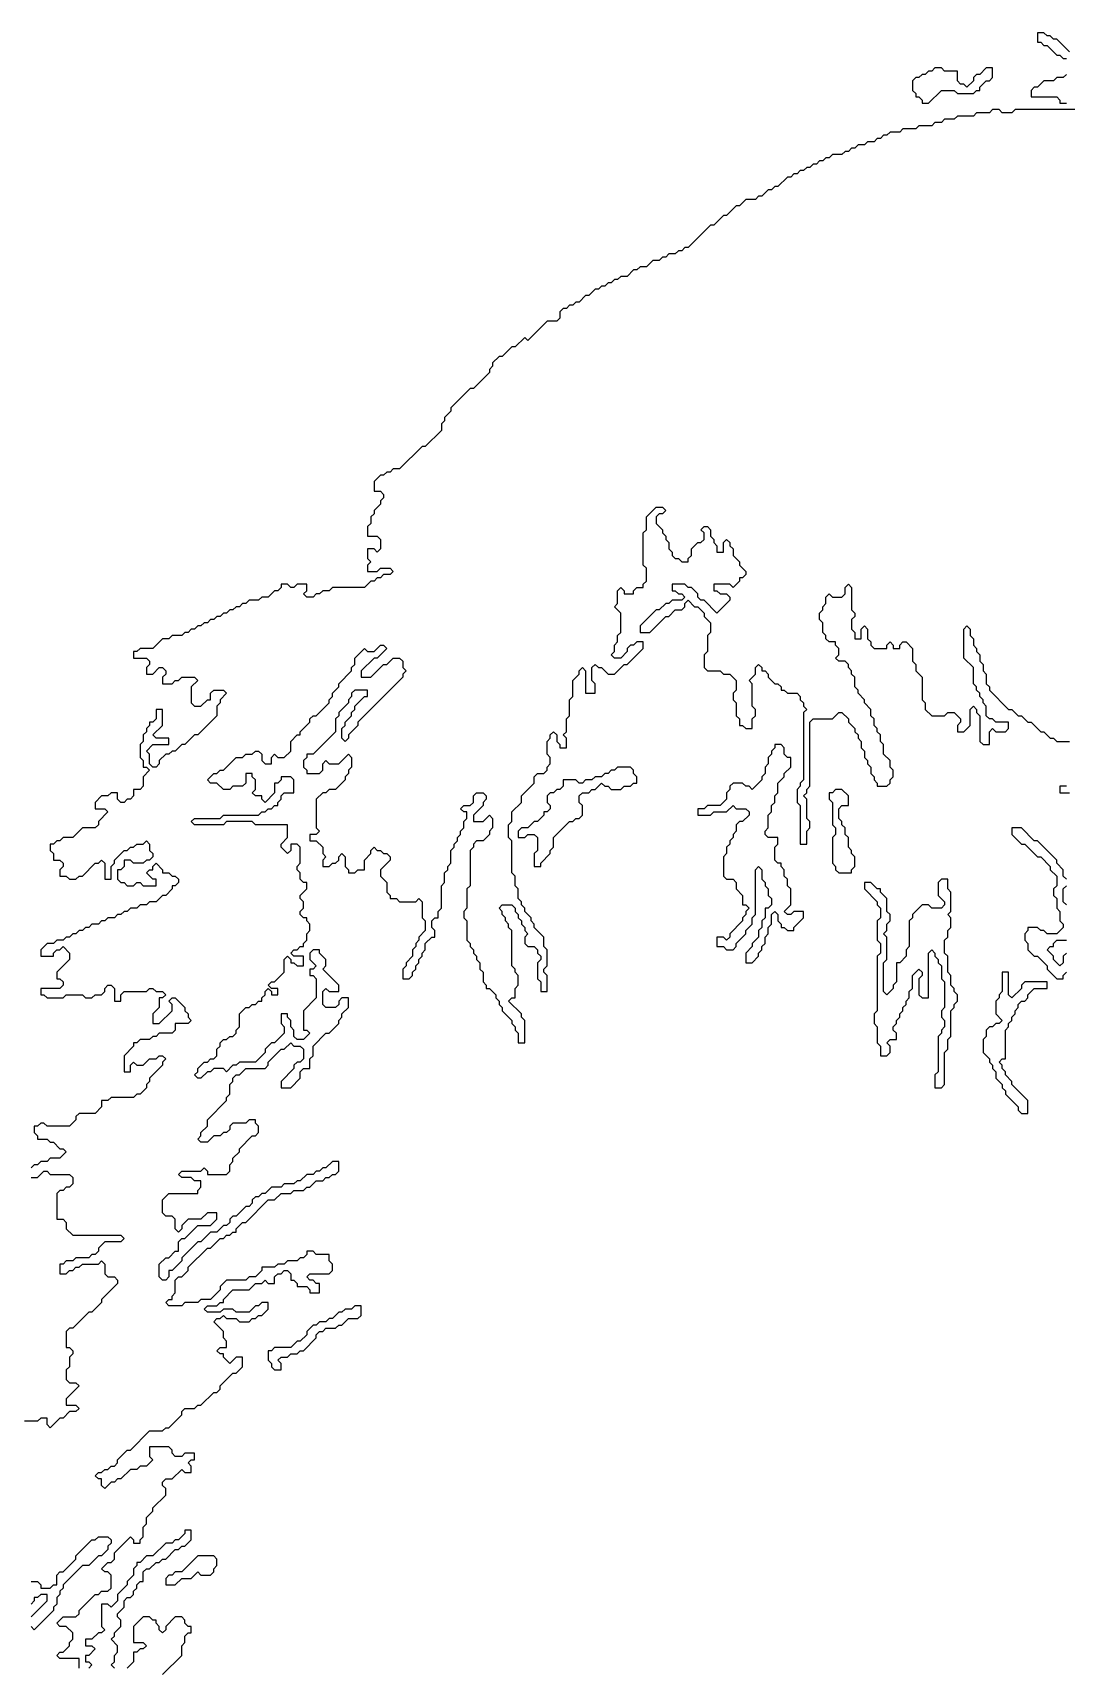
# Model space of a CAD drawing. Header units: metres. Extents: x 0 to 100, y 0 to 129.
# Drawn here: x 31.61 to 39.67, y 114.06 to 126.8 of the extents above; entities that cross this region are included whole.
import ezdxf

# ---------------------------------------------------------------- set-up
doc = ezdxf.new("R2010")
doc.units = ezdxf.units.M

msp = doc.modelspace()

# ---------------------------------------------------------------- linework, layer by layer
for points in [[(39.7, 126.65), (39.6, 126.75), (39.575, 126.75), (39.55, 126.775), (39.525, 126.775), (39.5, 126.8), (39.45, 126.8), (39.45, 126.725), (39.475, 126.725), (39.5, 126.7), (39.525, 126.7), (39.6, 126.625), (39.625, 126.625), (39.65, 126.6), (39.675, 126.6)], [(38.65, 126.525), (38.625, 126.5), (38.6, 126.5), (38.575, 126.475), (38.55, 126.475), (38.525, 126.45), (38.5, 126.45), (38.475, 126.425), (38.475, 126.35), (38.5, 126.325), (38.5, 126.3), (38.525, 126.3), (38.55, 126.275), (38.55, 126.25), (38.6, 126.25), (38.7, 126.35), (38.8, 126.35), (38.825, 126.325), (38.95, 126.325), (38.975, 126.35), (39, 126.35), (39, 126.375), (39.05, 126.425), (39.075, 126.425), (39.1, 126.45), (39.1, 126.525), (39.05, 126.525), (39, 126.475), (38.975, 126.475), (38.95, 126.45), (38.95, 126.425), (38.9, 126.375), (38.875, 126.4), (38.85, 126.4), (38.825, 126.425), (38.825, 126.5), (38.725, 126.5), (38.7, 126.525), (38.65, 126.525)], [(39.675, 126.475), (39.65, 126.45), (39.6, 126.45), (39.575, 126.425), (39.5, 126.425), (39.45, 126.375), (39.425, 126.375), (39.4, 126.35), (39.4, 126.3), (39.6, 126.3), (39.625, 126.275), (39.625, 126.25), (39.675, 126.25)], [(39.95, 126.2), (39.275, 126.2), (39.25, 126.175), (39.175, 126.175), (39.15, 126.2), (39.1, 126.2), (39.075, 126.175), (38.975, 126.175), (38.95, 126.15), (38.825, 126.15), (38.8, 126.125), (38.725, 126.125), (38.7, 126.1), (38.65, 126.1), (38.625, 126.075), (38.525, 126.075), (38.5, 126.05), (38.4, 126.05), (38.375, 126.025), (38.3, 126.025), (38.275, 126), (38.25, 126), (38.225, 125.975), (38.2, 125.975), (38.175, 125.95), (38.125, 125.95), (38.1, 125.925), (38.05, 125.925), (38.025, 125.9), (38, 125.9), (37.975, 125.875), (37.95, 125.875), (37.925, 125.85), (37.85, 125.85), (37.825, 125.825), (37.8, 125.825), (37.775, 125.8), (37.75, 125.8), (37.725, 125.775), (37.7, 125.775), (37.675, 125.75), (37.65, 125.75), (37.625, 125.725), (37.6, 125.725), (37.575, 125.7), (37.55, 125.7), (37.525, 125.675), (37.5, 125.675), (37.425, 125.6), (37.4, 125.6), (37.375, 125.575), (37.35, 125.575), (37.3, 125.525), (37.275, 125.525), (37.25, 125.5), (37.175, 125.5), (37.125, 125.45), (37.1, 125.45), (37.025, 125.375), (37, 125.375), (36.925, 125.3), (36.9, 125.3), (36.725, 125.125), (36.7, 125.125), (36.675, 125.1), (36.65, 125.1), (36.625, 125.075), (36.575, 125.075), (36.55, 125.05), (36.525, 125.05), (36.5, 125.025), (36.45, 125.025), (36.4, 124.975), (36.35, 124.975), (36.325, 124.95), (36.3, 124.95), (36.25, 124.9), (36.2, 124.9), (36.175, 124.875), (36.15, 124.875), (36.125, 124.85), (36.1, 124.85), (36.075, 124.825), (36.05, 124.825), (36.025, 124.8), (36, 124.8), (35.95, 124.75), (35.925, 124.75), (35.875, 124.7), (35.85, 124.7), (35.825, 124.675), (35.8, 124.675), (35.775, 124.65), (35.75, 124.65), (35.725, 124.625), (35.725, 124.575), (35.7, 124.55), (35.625, 124.55), (35.475, 124.4), (35.45, 124.425), (35.375, 124.35), (35.35, 124.35), (35.275, 124.275), (35.25, 124.275), (35.2, 124.225), (35.2, 124.2), (35.175, 124.175), (35.175, 124.15), (35.05, 124.025), (35.025, 124.025), (34.875, 123.875), (34.875, 123.85), (34.825, 123.8), (34.825, 123.775), (34.8, 123.75), (34.8, 123.7), (34.675, 123.575), (34.65, 123.575), (34.475, 123.4), (34.425, 123.4), (34.4, 123.375), (34.375, 123.375), (34.35, 123.35), (34.325, 123.35), (34.275, 123.3), (34.275, 123.225), (34.325, 123.225), (34.35, 123.2), (34.35, 123.175), (34.325, 123.15), (34.325, 123.125), (34.275, 123.075), (34.275, 123.05), (34.25, 123.025), (34.25, 122.975), (34.225, 122.95), (34.225, 122.875), (34.3, 122.875), (34.325, 122.85), (34.325, 122.775), (34.3, 122.75), (34.275, 122.775), (34.225, 122.775), (34.225, 122.7), (34.25, 122.675), (34.225, 122.65), (34.225, 122.6), (34.3, 122.6), (34.325, 122.625), (34.4, 122.625), (34.425, 122.6), (34.4, 122.575), (34.35, 122.575), (34.325, 122.55), (34.3, 122.55), (34.275, 122.525), (34.25, 122.525), (34.2, 122.475), (33.95, 122.475), (33.925, 122.45), (33.875, 122.45), (33.85, 122.425), (33.825, 122.425), (33.8, 122.4), (33.75, 122.4), (33.725, 122.425), (33.75, 122.45), (33.75, 122.5), (33.675, 122.5), (33.65, 122.475), (33.625, 122.475), (33.6, 122.5), (33.55, 122.5), (33.55, 122.475), (33.525, 122.45), (33.5, 122.45), (33.45, 122.4), (33.4, 122.4), (33.375, 122.375), (33.3, 122.375), (33.275, 122.35), (33.25, 122.35), (33.225, 122.325), (33.2, 122.325), (33.175, 122.3), (33.15, 122.3), (33.125, 122.275), (33.1, 122.275), (33.075, 122.25), (33.05, 122.25), (33.025, 122.225), (33, 122.225), (32.975, 122.2), (32.95, 122.2), (32.925, 122.175), (32.9, 122.175), (32.875, 122.15), (32.85, 122.15), (32.825, 122.125), (32.8, 122.125), (32.775, 122.1), (32.7, 122.1), (32.675, 122.075), (32.625, 122.075), (32.55, 122), (32.45, 122), (32.425, 121.975), (32.4, 121.975), (32.4, 121.925), (32.5, 121.925), (32.525, 121.9), (32.525, 121.875), (32.5, 121.85), (32.5, 121.8), (32.55, 121.8), (32.6, 121.85), (32.625, 121.85), (32.65, 121.825), (32.65, 121.8), (32.625, 121.775), (32.625, 121.725), (32.7, 121.725), (32.725, 121.75), (32.75, 121.75), (32.775, 121.775), (32.875, 121.775), (32.9, 121.75), (32.85, 121.7), (32.85, 121.575), (32.875, 121.55), (32.925, 121.55), (32.975, 121.6), (33, 121.6), (33, 121.65), (33.025, 121.675), (33.1, 121.675), (33.125, 121.65), (33.075, 121.6), (33.075, 121.575), (33.05, 121.55), (33.05, 121.475), (32.9, 121.325), (32.875, 121.325), (32.8, 121.25), (32.775, 121.25), (32.725, 121.2), (32.7, 121.2), (32.675, 121.175), (32.65, 121.175), (32.6, 121.125), (32.6, 121.1), (32.575, 121.075), (32.55, 121.075), (32.525, 121.1), (32.525, 121.175), (32.5, 121.2), (32.55, 121.25), (32.675, 121.25), (32.675, 121.3), (32.575, 121.3), (32.55, 121.325), (32.625, 121.4), (32.625, 121.525), (32.575, 121.525), (32.575, 121.45), (32.55, 121.425), (32.525, 121.425), (32.525, 121.4), (32.5, 121.375), (32.5, 121.35), (32.475, 121.325), (32.475, 121.275), (32.45, 121.25), (32.45, 121.15), (32.475, 121.125), (32.475, 121.075), (32.5, 121.075), (32.525, 121.05), (32.475, 121), (32.475, 120.925), (32.45, 120.9), (32.4, 120.9), (32.4, 120.85), (32.375, 120.825), (32.35, 120.825), (32.325, 120.8), (32.3, 120.8), (32.275, 120.825), (32.275, 120.875), (32.225, 120.875), (32.2, 120.85), (32.15, 120.85), (32.1, 120.8), (32.1, 120.75), (32.175, 120.75), (32.2, 120.725), (32.125, 120.65), (32.125, 120.625), (32.1, 120.6), (32, 120.6), (31.925, 120.525), (31.85, 120.525), (31.825, 120.5), (31.8, 120.5), (31.775, 120.475), (31.75, 120.475), (31.75, 120.425), (31.775, 120.4), (31.775, 120.35), (31.825, 120.35), (31.85, 120.325), (31.85, 120.3), (31.825, 120.275), (31.825, 120.225), (31.875, 120.225), (31.9, 120.2), (31.95, 120.2), (31.975, 120.225), (32, 120.225), (32.1, 120.325), (32.125, 120.325), (32.15, 120.35), (32.175, 120.325), (32.175, 120.2), (32.225, 120.2), (32.225, 120.3), (32.25, 120.325), (32.25, 120.35), (32.325, 120.425), (32.35, 120.425), (32.375, 120.45), (32.4, 120.45), (32.425, 120.475), (32.475, 120.475), (32.5, 120.5), (32.525, 120.475), (32.525, 120.425), (32.55, 120.4), (32.55, 120.375), (32.525, 120.35), (32.5, 120.35), (32.475, 120.325), (32.4, 120.325), (32.375, 120.35), (32.325, 120.35), (32.325, 120.3), (32.3, 120.275), (32.275, 120.275), (32.275, 120.2), (32.3, 120.175), (32.325, 120.175), (32.35, 120.15), (32.4, 120.15), (32.425, 120.175), (32.45, 120.175), (32.475, 120.15), (32.575, 120.15), (32.575, 120.2), (32.55, 120.2), (32.5, 120.25), (32.525, 120.275), (32.55, 120.275), (32.55, 120.3), (32.575, 120.325), (32.625, 120.275), (32.625, 120.25), (32.675, 120.25), (32.7, 120.225), (32.725, 120.225), (32.75, 120.2), (32.75, 120.175), (32.725, 120.15), (32.7, 120.15), (32.7, 120.125), (32.65, 120.075), (32.625, 120.075), (32.575, 120.025), (32.525, 120.025), (32.5, 120), (32.45, 120), (32.425, 119.975), (32.375, 119.975), (32.35, 119.95), (32.325, 119.95), (32.3, 119.925), (32.275, 119.925), (32.25, 119.9), (32.2, 119.9), (32.175, 119.875), (32.15, 119.875), (32.125, 119.85), (32.075, 119.85), (32.05, 119.825), (32.025, 119.825), (32, 119.8), (31.975, 119.8), (31.95, 119.775), (31.925, 119.775), (31.9, 119.75), (31.875, 119.75), (31.85, 119.725), (31.8, 119.725), (31.775, 119.7), (31.725, 119.7), (31.675, 119.65), (31.675, 119.6), (31.775, 119.6), (31.775, 119.625), (31.8, 119.65), (31.825, 119.65), (31.85, 119.675), (31.9, 119.625), (31.9, 119.575), (31.8, 119.475), (31.8, 119.425), (31.825, 119.425), (31.85, 119.4), (31.85, 119.375), (31.825, 119.35), (31.675, 119.35), (31.675, 119.3), (31.7, 119.3), (31.725, 119.275), (31.85, 119.275), (31.875, 119.3), (32, 119.3), (32.025, 119.275), (32.075, 119.275), (32.1, 119.3), (32.15, 119.3), (32.175, 119.325), (32.175, 119.35), (32.2, 119.375), (32.225, 119.375), (32.25, 119.35), (32.25, 119.25), (32.3, 119.25), (32.3, 119.3), (32.325, 119.325), (32.5, 119.325), (32.525, 119.35), (32.55, 119.35), (32.575, 119.325), (32.625, 119.325), (32.65, 119.3), (32.625, 119.275), (32.6, 119.275), (32.6, 119.2), (32.55, 119.15), (32.55, 119.075), (32.6, 119.075), (32.7, 119.175), (32.7, 119.225), (32.675, 119.25), (32.7, 119.275), (32.725, 119.275), (32.8, 119.2), (32.8, 119.175), (32.825, 119.15), (32.825, 119.125), (32.85, 119.1), (32.825, 119.075), (32.725, 119.075), (32.725, 119.025), (32.7, 119), (32.6, 119), (32.575, 118.975), (32.55, 118.975), (32.525, 118.95), (32.45, 118.95), (32.425, 118.925), (32.4, 118.925), (32.4, 118.9), (32.325, 118.825), (32.325, 118.7), (32.375, 118.7), (32.375, 118.75), (32.4, 118.775), (32.425, 118.75), (32.475, 118.75), (32.525, 118.8), (32.575, 118.8), (32.6, 118.825), (32.625, 118.825), (32.65, 118.8), (32.625, 118.775), (32.625, 118.75), (32.525, 118.65), (32.525, 118.625), (32.5, 118.6), (32.5, 118.575), (32.45, 118.525), (32.425, 118.525), (32.4, 118.5), (32.225, 118.5), (32.2, 118.475), (32.15, 118.475), (32.15, 118.425), (32.1, 118.375), (31.975, 118.375), (31.95, 118.35), (31.95, 118.325), (31.9, 118.275), (31.725, 118.275), (31.7, 118.3), (31.675, 118.3), (31.65, 118.275), (31.625, 118.275), (31.625, 118.225), (31.65, 118.2), (31.65, 118.175), (31.725, 118.175), (31.75, 118.15), (31.775, 118.15), (31.825, 118.1), (31.85, 118.1), (31.875, 118.075), (31.825, 118.025), (31.75, 118.025), (31.725, 118), (31.675, 118), (31.65, 117.975), (31.625, 117.975), (31.6, 117.95)], [(31.975, 114.05), (31.975, 114.125), (31.825, 114.125), (31.8, 114.15), (31.825, 114.175), (31.85, 114.175), (31.9, 114.225), (31.9, 114.25), (31.925, 114.275), (31.925, 114.325), (31.875, 114.375), (31.825, 114.375), (31.8, 114.4), (31.85, 114.45), (31.95, 114.45), (31.975, 114.475), (31.975, 114.5), (32.1, 114.625), (32.125, 114.625), (32.15, 114.65), (32.2, 114.65), (32.225, 114.675), (32.225, 114.775), (32.2, 114.8), (32.175, 114.8), (32.15, 114.825), (32.2, 114.875), (32.225, 114.875), (32.25, 114.9), (32.25, 114.95), (32.375, 115.075), (32.4, 115.05), (32.4, 115.025), (32.45, 115.025), (32.45, 115.05), (32.475, 115.075), (32.475, 115.15), (32.5, 115.175), (32.5, 115.225), (32.55, 115.275), (32.55, 115.3), (32.65, 115.4), (32.65, 115.45), (32.625, 115.475), (32.625, 115.5), (32.65, 115.525), (32.7, 115.525), (32.775, 115.6), (32.8, 115.575), (32.85, 115.575), (32.85, 115.625), (32.825, 115.65), (32.85, 115.675), (32.875, 115.675), (32.875, 115.725), (32.8, 115.725), (32.775, 115.7), (32.725, 115.7), (32.7, 115.725), (32.7, 115.75), (32.675, 115.775), (32.525, 115.775), (32.525, 115.7), (32.55, 115.675), (32.5, 115.625), (32.45, 115.625), (32.425, 115.6), (32.375, 115.6), (32.3, 115.525), (32.275, 115.525), (32.25, 115.5), (32.225, 115.5), (32.175, 115.45), (32.15, 115.475), (32.15, 115.525), (32.125, 115.525), (32.1, 115.55), (32.125, 115.575), (32.15, 115.575), (32.175, 115.6), (32.2, 115.6), (32.225, 115.625), (32.25, 115.625), (32.275, 115.65), (32.275, 115.675), (32.35, 115.75), (32.375, 115.75), (32.525, 115.9), (32.625, 115.9), (32.65, 115.925), (32.675, 115.925), (32.775, 116.025), (32.775, 116.05), (32.8, 116.075), (32.875, 116.075), (32.9, 116.1), (32.925, 116.1), (33.025, 116.2), (33.05, 116.2), (33.075, 116.225), (33.075, 116.25), (33.175, 116.35), (33.2, 116.35), (33.25, 116.4), (33.25, 116.475), (33.2, 116.475), (33.15, 116.425), (33.1, 116.475), (33.1, 116.5), (33.075, 116.5), (33.05, 116.525), (33.075, 116.55), (33.125, 116.55), (33.125, 116.6), (33.1, 116.625), (33.1, 116.675), (33.025, 116.75), (33.05, 116.775), (33.075, 116.775), (33.1, 116.8), (33.125, 116.775), (33.2, 116.775), (33.225, 116.75), (33.3, 116.75), (33.325, 116.775), (33.35, 116.775), (33.375, 116.8), (33.4, 116.8), (33.45, 116.85), (33.45, 116.9), (33.4, 116.9), (33.375, 116.875), (33.35, 116.875), (33.3, 116.825), (33.2, 116.825), (33.175, 116.85), (33.1, 116.85), (33.075, 116.825), (32.975, 116.825), (32.95, 116.85), (32.975, 116.875), (33.05, 116.875), (33.075, 116.9), (33.1, 116.9), (33.1, 116.925), (33.175, 117), (33.3, 117), (33.35, 117.05), (33.4, 117.05), (33.425, 117.075), (33.45, 117.05), (33.5, 117.05), (33.5, 117.1), (33.525, 117.125), (33.55, 117.125), (33.575, 117.15), (33.6, 117.15), (33.625, 117.125), (33.625, 117.075), (33.65, 117.075), (33.675, 117.05), (33.675, 117.025), (33.75, 117.025), (33.775, 117), (33.775, 116.975), (33.85, 116.975), (33.85, 117.05), (33.825, 117.05), (33.8, 117.075), (33.775, 117.075), (33.75, 117.1), (33.775, 117.125), (33.925, 117.125), (33.95, 117.15), (33.95, 117.2), (33.925, 117.225), (33.925, 117.275), (33.825, 117.275), (33.8, 117.3), (33.75, 117.3), (33.75, 117.275), (33.725, 117.25), (33.7, 117.25), (33.675, 117.225), (33.6, 117.225), (33.575, 117.2), (33.525, 117.2), (33.5, 117.175), (33.4, 117.175), (33.4, 117.15), (33.35, 117.1), (33.3, 117.1), (33.275, 117.075), (33.125, 117.075), (33.075, 117.025), (33.075, 117), (33, 116.925), (32.925, 116.925), (32.9, 116.9), (32.8, 116.9), (32.775, 116.875), (32.675, 116.875), (32.65, 116.9), (32.675, 116.925), (32.7, 116.925), (32.7, 116.95), (32.725, 116.975), (32.725, 117.075), (32.75, 117.1), (32.775, 117.1), (32.825, 117.15), (32.825, 117.175), (32.975, 117.325), (33, 117.325), (33.075, 117.4), (33.1, 117.4), (33.125, 117.425), (33.15, 117.425), (33.175, 117.45), (33.2, 117.45), (33.2, 117.475), (33.25, 117.525), (33.275, 117.525), (33.45, 117.7), (33.5, 117.7), (33.55, 117.75), (33.625, 117.75), (33.65, 117.775), (33.725, 117.775), (33.75, 117.8), (33.775, 117.8), (33.825, 117.85), (33.875, 117.85), (33.9, 117.875), (33.925, 117.875), (33.95, 117.9), (33.975, 117.9), (34, 117.925), (34, 118), (33.95, 118), (33.9, 117.95), (33.875, 117.95), (33.85, 117.925), (33.825, 117.925), (33.8, 117.9), (33.75, 117.9), (33.7, 117.85), (33.675, 117.85), (33.65, 117.825), (33.575, 117.825), (33.55, 117.8), (33.475, 117.8), (33.425, 117.75), (33.4, 117.75), (33.375, 117.725), (33.35, 117.725), (33.325, 117.7), (33.325, 117.675), (33.3, 117.65), (33.275, 117.65), (33.2, 117.575), (33.175, 117.575), (33.15, 117.55), (33.15, 117.525), (33.125, 117.5), (33.1, 117.5), (33.05, 117.45), (33, 117.45), (32.925, 117.375), (32.9, 117.375), (32.775, 117.25), (32.775, 117.225), (32.7, 117.15), (32.675, 117.15), (32.675, 117.1), (32.65, 117.075), (32.625, 117.075), (32.6, 117.1), (32.6, 117.2), (32.65, 117.25), (32.675, 117.25), (32.725, 117.3), (32.75, 117.3), (32.75, 117.375), (32.775, 117.4), (32.8, 117.4), (32.9, 117.5), (33, 117.5), (33.05, 117.55), (33.05, 117.6), (32.975, 117.6), (32.925, 117.55), (32.825, 117.55), (32.775, 117.5), (32.775, 117.475), (32.75, 117.45), (32.725, 117.475), (32.725, 117.55), (32.7, 117.575), (32.65, 117.575), (32.625, 117.6), (32.625, 117.7), (32.675, 117.75), (32.9, 117.75), (32.9, 117.775), (32.925, 117.8), (32.925, 117.85), (32.875, 117.85), (32.85, 117.875), (32.775, 117.875), (32.75, 117.9), (32.775, 117.925), (32.925, 117.925), (32.95, 117.95), (32.975, 117.925), (32.975, 117.9), (33.125, 117.9), (33.15, 117.925), (33.15, 117.975), (33.175, 118), (33.175, 118.025), (33.225, 118.075), (33.225, 118.1), (33.325, 118.2), (33.35, 118.2), (33.375, 118.225), (33.375, 118.275), (33.35, 118.3), (33.35, 118.325), (33.3, 118.325), (33.275, 118.3), (33.175, 118.3), (33.15, 118.275), (33.15, 118.25), (33.125, 118.225), (33.1, 118.225), (33.075, 118.2), (33.025, 118.2), (32.975, 118.15), (32.925, 118.15), (32.9, 118.175), (32.925, 118.2), (32.925, 118.225), (32.975, 118.275), (32.975, 118.325), (33.125, 118.475), (33.125, 118.5), (33.15, 118.525), (33.15, 118.6), (33.175, 118.625), (33.175, 118.65), (33.2, 118.675), (33.225, 118.675), (33.275, 118.725), (33.425, 118.725), (33.45, 118.75), (33.45, 118.775), (33.55, 118.875), (33.575, 118.875), (33.625, 118.925), (33.65, 118.9), (33.7, 118.9), (33.725, 118.875), (33.725, 118.8), (33.7, 118.775), (33.675, 118.775), (33.65, 118.75), (33.65, 118.725), (33.55, 118.625), (33.55, 118.575), (33.625, 118.575), (33.7, 118.65), (33.7, 118.7), (33.725, 118.725), (33.775, 118.725), (33.775, 118.8), (33.8, 118.825), (33.8, 118.9), (33.9, 119), (33.925, 119), (34, 119.075), (34, 119.1), (34.025, 119.125), (34.025, 119.15), (34.075, 119.2), (34.075, 119.275), (34.025, 119.275), (34, 119.25), (34, 119.225), (33.975, 119.2), (33.9, 119.2), (33.875, 119.225), (33.875, 119.325), (33.9, 119.35), (33.925, 119.325), (34, 119.325), (34, 119.375), (33.875, 119.5), (33.9, 119.525), (33.9, 119.575), (33.85, 119.625), (33.85, 119.65), (33.8, 119.65), (33.775, 119.625), (33.775, 119.575), (33.825, 119.525), (33.8, 119.5), (33.775, 119.5), (33.775, 119.45), (33.8, 119.45), (33.825, 119.425), (33.825, 119.275), (33.725, 119.175), (33.725, 119.025), (33.75, 119.025), (33.775, 119), (33.725, 118.95), (33.675, 118.95), (33.65, 118.975), (33.65, 119.025), (33.625, 119.05), (33.625, 119.1), (33.6, 119.125), (33.6, 119.15), (33.55, 119.15), (33.55, 119.075), (33.575, 119.05), (33.575, 119), (33.5, 118.925), (33.475, 118.925), (33.425, 118.875), (33.425, 118.85), (33.35, 118.775), (33.225, 118.775), (33.2, 118.75), (33.175, 118.75), (33.125, 118.7), (33.1, 118.725), (33.025, 118.725), (33, 118.7), (32.975, 118.7), (32.925, 118.65), (32.9, 118.65), (32.875, 118.675), (32.9, 118.7), (32.9, 118.725), (32.95, 118.775), (32.975, 118.775), (33, 118.8), (33.025, 118.8), (33.05, 118.825), (33.05, 118.875), (33.075, 118.9), (33.075, 118.925), (33.1, 118.95), (33.125, 118.95), (33.15, 118.975), (33.175, 118.975), (33.2, 119), (33.2, 119.025), (33.225, 119.05), (33.225, 119.15), (33.275, 119.2), (33.3, 119.2), (33.325, 119.225), (33.35, 119.225), (33.375, 119.25), (33.4, 119.25), (33.4, 119.275), (33.425, 119.3), (33.425, 119.325), (33.45, 119.35), (33.475, 119.325), (33.475, 119.3), (33.525, 119.3), (33.525, 119.35), (33.475, 119.35), (33.45, 119.375), (33.475, 119.4), (33.5, 119.4), (33.575, 119.475), (33.575, 119.575), (33.6, 119.6), (33.625, 119.575), (33.625, 119.55), (33.65, 119.55), (33.675, 119.525), (33.725, 119.525), (33.725, 119.6), (33.65, 119.6), (33.625, 119.625), (33.65, 119.65), (33.675, 119.65), (33.7, 119.675), (33.725, 119.675), (33.725, 119.7), (33.75, 119.725), (33.75, 119.775), (33.775, 119.8), (33.775, 119.85), (33.75, 119.875), (33.75, 119.9), (33.725, 119.9), (33.7, 119.925), (33.7, 119.95), (33.725, 119.975), (33.725, 120.025), (33.7, 120.05), (33.7, 120.075), (33.75, 120.125), (33.75, 120.175), (33.725, 120.175), (33.7, 120.2), (33.7, 120.25), (33.675, 120.275), (33.675, 120.3), (33.7, 120.325), (33.7, 120.45), (33.675, 120.475), (33.625, 120.475), (33.625, 120.425), (33.6, 120.4), (33.55, 120.45), (33.55, 120.475), (33.6, 120.525), (33.6, 120.625), (33.35, 120.625), (33.325, 120.65), (33.125, 120.65), (33.1, 120.625), (32.875, 120.625), (32.85, 120.65), (32.875, 120.675), (33.075, 120.675), (33.1, 120.7), (33.375, 120.7), (33.4, 120.725), (33.425, 120.725), (33.45, 120.75), (33.475, 120.75), (33.5, 120.775), (33.525, 120.775), (33.525, 120.8), (33.55, 120.825), (33.55, 120.85), (33.575, 120.875), (33.65, 120.875), (33.65, 120.975), (33.625, 121), (33.55, 121), (33.55, 120.975), (33.525, 120.95), (33.5, 120.95), (33.5, 120.875), (33.425, 120.8), (33.4, 120.825), (33.4, 120.85), (33.35, 120.85), (33.325, 120.875), (33.35, 120.9), (33.35, 120.975), (33.325, 121), (33.325, 121.025), (33.275, 121.025), (33.275, 120.95), (33.25, 120.925), (33.175, 120.925), (33.15, 120.9), (33.1, 120.9), (33.05, 120.95), (33, 120.95), (32.975, 120.975), (33.025, 121.025), (33.05, 121.025), (33.075, 121.05), (33.1, 121.05), (33.2, 121.15), (33.25, 121.15), (33.275, 121.175), (33.325, 121.175), (33.35, 121.2), (33.375, 121.2), (33.4, 121.175), (33.4, 121.125), (33.425, 121.1), (33.475, 121.1), (33.475, 121.15), (33.5, 121.175), (33.525, 121.15), (33.575, 121.15), (33.625, 121.2), (33.625, 121.275), (33.675, 121.325), (33.7, 121.325), (33.7, 121.35), (33.775, 121.425), (33.775, 121.45), (33.8, 121.475), (33.825, 121.475), (33.925, 121.575), (33.925, 121.6), (33.95, 121.625), (33.95, 121.65), (34, 121.7), (34, 121.725), (34.1, 121.825), (34.1, 121.85), (34.125, 121.875), (34.125, 121.925), (34.2, 122), (34.225, 121.975), (34.275, 121.975), (34.325, 122.025), (34.35, 122.025), (34.375, 122), (34.3, 121.925), (34.275, 121.925), (34.175, 121.825), (34.175, 121.775), (34.25, 121.775), (34.35, 121.875), (34.375, 121.875), (34.425, 121.925), (34.475, 121.925), (34.5, 121.9), (34.5, 121.85), (34.525, 121.825), (34.5, 121.8), (34.5, 121.775), (34.15, 121.425), (34.15, 121.4), (34.075, 121.325), (34.075, 121.3), (34.05, 121.275), (34.025, 121.3), (34.025, 121.375), (34.05, 121.4), (34.05, 121.425), (34.1, 121.475), (34.1, 121.5), (34.125, 121.525), (34.125, 121.55), (34.2, 121.625), (34.225, 121.625), (34.225, 121.675), (34.125, 121.675), (34.1, 121.65), (34.1, 121.625), (34.075, 121.6), (34.075, 121.575), (34, 121.5), (34, 121.475), (33.975, 121.45), (33.975, 121.35), (33.8, 121.175), (33.75, 121.175), (33.75, 121.15), (33.725, 121.125), (33.725, 121.075), (33.75, 121.05), (33.75, 121.025), (33.85, 121.025), (33.875, 121.05), (33.875, 121.1), (33.9, 121.125), (33.925, 121.1), (34, 121.1), (34.075, 121.175), (34.1, 121.15), (34.1, 121.075), (34.075, 121.05), (34.075, 121.025), (34.05, 121), (34.05, 120.975), (33.975, 120.9), (33.925, 120.9), (33.9, 120.875), (33.875, 120.875), (33.825, 120.825), (33.825, 120.6), (33.85, 120.575), (33.825, 120.55), (33.775, 120.55), (33.775, 120.5), (33.825, 120.5), (33.875, 120.45), (33.875, 120.4), (33.9, 120.375), (33.875, 120.35), (33.875, 120.3), (33.925, 120.3), (33.95, 120.325), (33.975, 120.325), (34, 120.35), (34, 120.375), (34.025, 120.4), (34.05, 120.375), (34.05, 120.3), (34.075, 120.275), (34.075, 120.25), (34.125, 120.25), (34.15, 120.275), (34.2, 120.275), (34.2, 120.35), (34.25, 120.4), (34.25, 120.425), (34.275, 120.45), (34.3, 120.425), (34.325, 120.425), (34.35, 120.4), (34.375, 120.4), (34.4, 120.375), (34.4, 120.35), (34.325, 120.275), (34.325, 120.225), (34.375, 120.175), (34.375, 120.1), (34.4, 120.075), (34.4, 120.05), (34.45, 120.05), (34.475, 120.025), (34.6, 120.025), (34.625, 120.05), (34.65, 120.025), (34.65, 119.9), (34.675, 119.875), (34.675, 119.8), (34.625, 119.75), (34.625, 119.725), (34.6, 119.7), (34.6, 119.675), (34.575, 119.65), (34.575, 119.6), (34.525, 119.55), (34.525, 119.525), (34.5, 119.5), (34.5, 119.425), (34.55, 119.425), (34.575, 119.45), (34.575, 119.475), (34.6, 119.5), (34.6, 119.525), (34.625, 119.55), (34.625, 119.575), (34.65, 119.6), (34.65, 119.625), (34.675, 119.65), (34.675, 119.7), (34.725, 119.75), (34.75, 119.75), (34.75, 119.8), (34.725, 119.825), (34.725, 119.875), (34.75, 119.9), (34.775, 119.9), (34.775, 119.95), (34.8, 119.975), (34.8, 120.15), (34.825, 120.175), (34.825, 120.25), (34.85, 120.275), (34.85, 120.3), (34.875, 120.325), (34.875, 120.425), (34.9, 120.45), (34.9, 120.475), (34.925, 120.5), (34.925, 120.525), (34.95, 120.55), (34.95, 120.575), (34.975, 120.6), (34.975, 120.65), (35, 120.675), (35, 120.725), (34.975, 120.725), (34.95, 120.75), (34.975, 120.775), (35.025, 120.775), (35.05, 120.8), (35.05, 120.85), (35.075, 120.875), (35.125, 120.875), (35.15, 120.85), (35.15, 120.825), (35.125, 120.8), (35.125, 120.775), (35.05, 120.7), (35.05, 120.65), (35.125, 120.65), (35.175, 120.7), (35.2, 120.675), (35.2, 120.6), (35.175, 120.575), (35.175, 120.55), (35.125, 120.5), (35.075, 120.5), (35.05, 120.475), (35.05, 120.45), (35.025, 120.425), (35.025, 120.15), (35, 120.125), (35, 119.975), (34.975, 119.95), (34.975, 119.9), (35, 119.875), (35, 119.725), (35.025, 119.7), (35.025, 119.675), (35.05, 119.65), (35.05, 119.625), (35.075, 119.6), (35.075, 119.575), (35.1, 119.55), (35.1, 119.5), (35.125, 119.475), (35.125, 119.4), (35.15, 119.375), (35.15, 119.35), (35.175, 119.35), (35.225, 119.3), (35.225, 119.275), (35.25, 119.25), (35.25, 119.225), (35.275, 119.2), (35.275, 119.175), (35.35, 119.1), (35.35, 119.075), (35.375, 119.05), (35.375, 119.025), (35.4, 119), (35.4, 118.925), (35.45, 118.925), (35.45, 119.1), (35.425, 119.125), (35.425, 119.15), (35.325, 119.25), (35.35, 119.275), (35.375, 119.275), (35.375, 119.35), (35.4, 119.375), (35.4, 119.45), (35.375, 119.475), (35.375, 119.5), (35.35, 119.525), (35.35, 119.8), (35.325, 119.825), (35.325, 119.85), (35.3, 119.875), (35.3, 119.9), (35.275, 119.925), (35.275, 119.95), (35.25, 119.975), (35.275, 120), (35.35, 120), (35.375, 119.975), (35.375, 119.95), (35.4, 119.925), (35.4, 119.9), (35.425, 119.875), (35.425, 119.85), (35.45, 119.825), (35.45, 119.8), (35.475, 119.775), (35.45, 119.75), (35.45, 119.7), (35.475, 119.675), (35.525, 119.675), (35.55, 119.65), (35.55, 119.625), (35.575, 119.6), (35.575, 119.575), (35.55, 119.55), (35.55, 119.425), (35.575, 119.4), (35.575, 119.325), (35.625, 119.325), (35.625, 119.45), (35.6, 119.475), (35.6, 119.5), (35.625, 119.525), (35.625, 119.65), (35.6, 119.675), (35.6, 119.75), (35.525, 119.825), (35.525, 119.85), (35.5, 119.875), (35.5, 119.9), (35.45, 119.95), (35.45, 119.975), (35.425, 120), (35.425, 120.025), (35.4, 120.05), (35.4, 120.125), (35.375, 120.15), (35.375, 120.225), (35.35, 120.25), (35.35, 120.5), (35.325, 120.525), (35.325, 120.625), (35.35, 120.65), (35.35, 120.725), (35.425, 120.8), (35.425, 120.85), (35.525, 120.95), (35.525, 121), (35.55, 121.025), (35.6, 121.025), (35.625, 121.05), (35.625, 121.075), (35.65, 121.1), (35.65, 121.15), (35.625, 121.175), (35.625, 121.275), (35.65, 121.3), (35.65, 121.325), (35.675, 121.35), (35.7, 121.325), (35.7, 121.275), (35.725, 121.25), (35.725, 121.225), (35.775, 121.225), (35.775, 121.3), (35.75, 121.325), (35.775, 121.35), (35.775, 121.45), (35.8, 121.475), (35.8, 121.6), (35.825, 121.625), (35.825, 121.75), (35.875, 121.8), (35.875, 121.825), (35.9, 121.85), (35.925, 121.825), (35.925, 121.65), (36, 121.65), (36, 121.725), (35.975, 121.75), (35.975, 121.85), (36, 121.875), (36.025, 121.85), (36.05, 121.85), (36.1, 121.8), (36.15, 121.8), (36.225, 121.875), (36.25, 121.875), (36.375, 122), (36.375, 122.05), (36.325, 122.05), (36.3, 122.025), (36.275, 122.025), (36.25, 122), (36.25, 121.975), (36.2, 121.925), (36.15, 121.925), (36.125, 121.95), (36.15, 121.975), (36.15, 122.025), (36.175, 122.05), (36.175, 122.1), (36.2, 122.125), (36.2, 122.275), (36.15, 122.325), (36.175, 122.35), (36.175, 122.45), (36.2, 122.475), (36.225, 122.45), (36.225, 122.425), (36.3, 122.425), (36.3, 122.45), (36.325, 122.475), (36.375, 122.475), (36.375, 122.5), (36.4, 122.525), (36.4, 122.625), (36.375, 122.65), (36.375, 122.9), (36.4, 122.925), (36.4, 123.025), (36.475, 123.1), (36.525, 123.1), (36.55, 123.075), (36.525, 123.05), (36.5, 123.05), (36.475, 123.025), (36.475, 122.975), (36.525, 122.925), (36.525, 122.9), (36.55, 122.875), (36.55, 122.85), (36.575, 122.825), (36.575, 122.775), (36.6, 122.75), (36.6, 122.725), (36.625, 122.7), (36.65, 122.7), (36.675, 122.675), (36.725, 122.675), (36.725, 122.7), (36.75, 122.725), (36.75, 122.775), (36.8, 122.825), (36.825, 122.825), (36.85, 122.85), (36.85, 122.9), (36.825, 122.925), (36.85, 122.95), (36.875, 122.95), (36.9, 122.925), (36.9, 122.875), (36.925, 122.85), (36.925, 122.825), (36.95, 122.8), (36.95, 122.75), (37, 122.75), (37, 122.825), (37.025, 122.85), (37.05, 122.825), (37.05, 122.8), (37.075, 122.775), (37.075, 122.725), (37.125, 122.675), (37.125, 122.65), (37.175, 122.6), (37.175, 122.575), (37.15, 122.55), (37.125, 122.55), (37.125, 122.525), (37.075, 122.475), (37.05, 122.5), (36.925, 122.5), (36.925, 122.45), (36.95, 122.45), (36.975, 122.425), (37.025, 122.425), (37.05, 122.4), (37.05, 122.375), (36.95, 122.275), (36.85, 122.375), (36.825, 122.375), (36.8, 122.4), (36.8, 122.425), (36.75, 122.475), (36.725, 122.475), (36.7, 122.5), (36.6, 122.5), (36.6, 122.45), (36.625, 122.45), (36.65, 122.425), (36.675, 122.425), (36.7, 122.4), (36.675, 122.375), (36.6, 122.375), (36.575, 122.35), (36.55, 122.35), (36.5, 122.3), (36.475, 122.3), (36.35, 122.175), (36.35, 122.125), (36.425, 122.125), (36.55, 122.25), (36.575, 122.25), (36.625, 122.3), (36.675, 122.3), (36.7, 122.325), (36.7, 122.35), (36.725, 122.375), (36.775, 122.325), (36.8, 122.325), (36.85, 122.275), (36.85, 122.25), (36.9, 122.2), (36.9, 122.125), (36.875, 122.1), (36.875, 121.975), (36.85, 121.95), (36.85, 121.85), (36.875, 121.825), (36.975, 121.825), (37, 121.8), (37.05, 121.8), (37.1, 121.75), (37.1, 121.675), (37.075, 121.65), (37.075, 121.6), (37.1, 121.575), (37.1, 121.475), (37.125, 121.45), (37.125, 121.4), (37.15, 121.4), (37.175, 121.375), (37.225, 121.375), (37.225, 121.45), (37.25, 121.475), (37.25, 121.525), (37.225, 121.55), (37.225, 121.725), (37.2, 121.75), (37.25, 121.8), (37.25, 121.85), (37.275, 121.875), (37.3, 121.85), (37.3, 121.825), (37.325, 121.825), (37.35, 121.8), (37.35, 121.775), (37.4, 121.725), (37.425, 121.725), (37.45, 121.7), (37.45, 121.675), (37.475, 121.675), (37.5, 121.65), (37.575, 121.65), (37.6, 121.625), (37.6, 121.6), (37.625, 121.575), (37.625, 121.55), (37.65, 121.525), (37.625, 121.5), (37.625, 120.975), (37.6, 120.95), (37.6, 120.925), (37.575, 120.9), (37.575, 120.8), (37.6, 120.775), (37.6, 120.475), (37.65, 120.475), (37.65, 120.575), (37.675, 120.6), (37.675, 120.65), (37.65, 120.675), (37.65, 120.825), (37.625, 120.85), (37.65, 120.875), (37.65, 120.9), (37.675, 120.925), (37.675, 121.425), (37.7, 121.45), (37.85, 121.45), (37.9, 121.5), (37.925, 121.5), (37.975, 121.45), (37.975, 121.425), (38.025, 121.375), (38.025, 121.35), (38.05, 121.325), (38.05, 121.3), (38.075, 121.275), (38.075, 121.225), (38.1, 121.2), (38.1, 121.15), (38.125, 121.125), (38.125, 121.1), (38.15, 121.075), (38.15, 121.025), (38.175, 121), (38.175, 120.975), (38.2, 120.95), (38.2, 120.925), (38.275, 120.925), (38.3, 120.95), (38.3, 120.975), (38.325, 121), (38.325, 121.05), (38.3, 121.075), (38.3, 121.125), (38.25, 121.175), (38.25, 121.25), (38.225, 121.275), (38.225, 121.325), (38.2, 121.35), (38.2, 121.375), (38.175, 121.4), (38.175, 121.45), (38.15, 121.475), (38.15, 121.525), (38.1, 121.575), (38.1, 121.6), (38.05, 121.65), (38.05, 121.675), (38.025, 121.7), (38.025, 121.775), (38, 121.8), (38, 121.825), (37.975, 121.85), (37.975, 121.875), (37.95, 121.9), (37.9, 121.9), (37.875, 121.925), (37.9, 121.95), (37.9, 122), (37.875, 122.025), (37.875, 122.05), (37.825, 122.05), (37.8, 122.075), (37.8, 122.1), (37.775, 122.125), (37.775, 122.2), (37.75, 122.225), (37.75, 122.275), (37.775, 122.3), (37.775, 122.325), (37.8, 122.35), (37.8, 122.4), (37.825, 122.425), (37.85, 122.4), (37.925, 122.4), (37.95, 122.425), (37.95, 122.475), (37.975, 122.5), (38, 122.475), (38, 122.3), (38.025, 122.275), (38.025, 122.25), (38, 122.225), (38, 122.15), (38.025, 122.125), (38.025, 122.075), (38.075, 122.075), (38.075, 122.15), (38.1, 122.175), (38.125, 122.15), (38.125, 122.075), (38.15, 122.05), (38.15, 122.025), (38.175, 122), (38.275, 122), (38.275, 122.025), (38.3, 122.05), (38.325, 122.025), (38.325, 122), (38.375, 122), (38.375, 122.025), (38.4, 122.05), (38.425, 122.05), (38.475, 122), (38.475, 121.9), (38.5, 121.875), (38.5, 121.825), (38.55, 121.775), (38.55, 121.6), (38.575, 121.575), (38.575, 121.525), (38.625, 121.475), (38.725, 121.475), (38.75, 121.5), (38.8, 121.5), (38.85, 121.45), (38.85, 121.425), (38.825, 121.4), (38.825, 121.35), (38.875, 121.35), (38.925, 121.4), (38.925, 121.525), (38.95, 121.55), (38.975, 121.525), (38.975, 121.5), (39, 121.475), (39, 121.275), (39.025, 121.25), (39.075, 121.25), (39.075, 121.35), (39.1, 121.375), (39.125, 121.35), (39.2, 121.35), (39.225, 121.375), (39.225, 121.425), (39.125, 121.425), (39.1, 121.45), (39.075, 121.45), (39.05, 121.475), (39.05, 121.55), (39.025, 121.575), (39.025, 121.6), (39, 121.625), (39, 121.65), (38.975, 121.675), (38.975, 121.7), (38.95, 121.725), (38.95, 121.85), (38.875, 121.925), (38.875, 122.15), (38.9, 122.175), (38.925, 122.15), (38.925, 122.1), (38.95, 122.075), (38.95, 122.025), (38.975, 122), (38.975, 121.975), (39, 121.95), (39, 121.9), (39.025, 121.875), (39.025, 121.825), (39.05, 121.8), (39.05, 121.725), (39.075, 121.7), (39.075, 121.675), (39.225, 121.525), (39.25, 121.525), (39.3, 121.475), (39.325, 121.475), (39.375, 121.425), (39.4, 121.425), (39.475, 121.35), (39.5, 121.35), (39.55, 121.3), (39.575, 121.3), (39.6, 121.275), (39.7, 121.275)], [(37.4, 121.25), (37.4, 121.225), (37.375, 121.2), (37.375, 121.175), (37.35, 121.15), (37.35, 121.1), (37.325, 121.075), (37.325, 121.025), (37.3, 121), (37.3, 120.975), (37.225, 120.9), (37.2, 120.925), (37.175, 120.925), (37.15, 120.95), (37.075, 120.95), (37.05, 120.925), (37.05, 120.9), (37.025, 120.875), (37.025, 120.825), (36.975, 120.775), (36.875, 120.775), (36.85, 120.75), (36.8, 120.75), (36.8, 120.7), (36.9, 120.7), (36.925, 120.725), (37.025, 120.725), (37.075, 120.775), (37.1, 120.75), (37.175, 120.75), (37.2, 120.725), (37.2, 120.7), (37.15, 120.65), (37.125, 120.65), (37.1, 120.625), (37.1, 120.575), (37.075, 120.55), (37.075, 120.525), (37.05, 120.5), (37.05, 120.475), (37.025, 120.45), (37.025, 120.4), (37, 120.375), (37, 120.225), (37.025, 120.2), (37.075, 120.2), (37.1, 120.175), (37.1, 120.125), (37.15, 120.075), (37.15, 120), (37.175, 120), (37.2, 119.975), (37.175, 119.95), (37.175, 119.925), (37.15, 119.9), (37.15, 119.875), (37.05, 119.775), (37.05, 119.75), (37.025, 119.725), (37, 119.75), (36.95, 119.75), (36.95, 119.675), (37, 119.675), (37.025, 119.65), (37.075, 119.65), (37.1, 119.675), (37.1, 119.7), (37.175, 119.775), (37.175, 119.8), (37.225, 119.85), (37.225, 119.9), (37.25, 119.925), (37.25, 120.275), (37.275, 120.3), (37.3, 120.275), (37.3, 120.2), (37.325, 120.175), (37.325, 120.15), (37.35, 120.125), (37.35, 120.075), (37.375, 120.05), (37.375, 120), (37.35, 119.975), (37.325, 119.975), (37.325, 119.9), (37.3, 119.875), (37.3, 119.825), (37.275, 119.8), (37.275, 119.75), (37.225, 119.7), (37.225, 119.675), (37.175, 119.625), (37.175, 119.55), (37.225, 119.55), (37.275, 119.6), (37.275, 119.625), (37.3, 119.65), (37.3, 119.675), (37.325, 119.7), (37.325, 119.75), (37.35, 119.775), (37.35, 119.825), (37.375, 119.85), (37.375, 119.925), (37.4, 119.95), (37.425, 119.925), (37.425, 119.875), (37.45, 119.85), (37.45, 119.825), (37.475, 119.825), (37.5, 119.8), (37.55, 119.8), (37.55, 119.825), (37.625, 119.9), (37.625, 119.95), (37.55, 119.95), (37.525, 119.925), (37.5, 119.925), (37.475, 119.95), (37.525, 120), (37.525, 120.125), (37.5, 120.15), (37.5, 120.2), (37.475, 120.225), (37.475, 120.275), (37.45, 120.3), (37.45, 120.325), (37.425, 120.325), (37.4, 120.35), (37.4, 120.45), (37.425, 120.475), (37.425, 120.525), (37.35, 120.525), (37.325, 120.55), (37.325, 120.575), (37.35, 120.6), (37.35, 120.7), (37.375, 120.725), (37.375, 120.775), (37.4, 120.8), (37.4, 120.85), (37.425, 120.875), (37.425, 120.95), (37.475, 121), (37.475, 121.025), (37.525, 121.075), (37.525, 121.15), (37.5, 121.15), (37.475, 121.175), (37.475, 121.225), (37.45, 121.25), (37.4, 121.25)], [(36.175, 121.075), (36.15, 121.05), (36.125, 121.05), (36.1, 121.025), (36.075, 121.025), (36.05, 121), (36, 121), (35.975, 120.975), (35.925, 120.975), (35.9, 120.95), (35.875, 120.95), (35.85, 120.975), (35.75, 120.975), (35.75, 120.925), (35.725, 120.9), (35.7, 120.9), (35.675, 120.875), (35.65, 120.875), (35.625, 120.85), (35.625, 120.8), (35.65, 120.775), (35.65, 120.75), (35.625, 120.725), (35.6, 120.725), (35.6, 120.7), (35.55, 120.65), (35.525, 120.65), (35.475, 120.6), (35.425, 120.6), (35.4, 120.575), (35.4, 120.525), (35.45, 120.525), (35.475, 120.55), (35.525, 120.55), (35.55, 120.525), (35.55, 120.425), (35.525, 120.4), (35.525, 120.3), (35.575, 120.3), (35.575, 120.325), (35.65, 120.4), (35.65, 120.425), (35.675, 120.45), (35.675, 120.525), (35.8, 120.65), (35.825, 120.65), (35.85, 120.675), (35.875, 120.675), (35.9, 120.7), (35.9, 120.775), (35.875, 120.8), (35.875, 120.85), (35.9, 120.875), (35.95, 120.875), (35.975, 120.9), (36, 120.9), (36.05, 120.95), (36.075, 120.925), (36.1, 120.925), (36.125, 120.9), (36.2, 120.9), (36.225, 120.925), (36.275, 120.925), (36.3, 120.95), (36.325, 120.95), (36.325, 121), (36.3, 121.025), (36.3, 121.05), (36.275, 121.075), (36.175, 121.075)], [(37.875, 120.9), (37.85, 120.875), (37.825, 120.875), (37.825, 120.825), (37.85, 120.8), (37.85, 120.625), (37.875, 120.6), (37.875, 120.55), (37.85, 120.525), (37.85, 120.325), (37.875, 120.3), (37.875, 120.275), (37.9, 120.25), (38, 120.25), (38, 120.275), (38.025, 120.3), (38.025, 120.375), (38, 120.4), (38, 120.425), (37.975, 120.45), (37.975, 120.525), (37.95, 120.55), (37.95, 120.6), (37.925, 120.625), (37.925, 120.65), (37.9, 120.675), (37.9, 120.75), (37.925, 120.775), (37.975, 120.775), (37.975, 120.85), (37.925, 120.9), (37.875, 120.9)], [(39.675, 120.925), (39.625, 120.925), (39.625, 120.875), (39.7, 120.875)], [(39.675, 120.2), (39.65, 120.225), (39.65, 120.275), (39.6, 120.325), (39.6, 120.35), (39.45, 120.5), (39.425, 120.5), (39.325, 120.6), (39.25, 120.6), (39.25, 120.55), (39.325, 120.475), (39.35, 120.475), (39.45, 120.375), (39.475, 120.375), (39.55, 120.3), (39.55, 120.275), (39.6, 120.225), (39.6, 120.15), (39.575, 120.125), (39.575, 120.075), (39.6, 120.05), (39.6, 119.975), (39.625, 119.95), (39.625, 119.875), (39.65, 119.85), (39.65, 119.825), (39.6, 119.775), (39.525, 119.775), (39.5, 119.8), (39.475, 119.8), (39.45, 119.825), (39.375, 119.825), (39.375, 119.8), (39.35, 119.775), (39.35, 119.725), (39.375, 119.7), (39.375, 119.65), (39.425, 119.6), (39.45, 119.6), (39.525, 119.525), (39.525, 119.5), (39.6, 119.425), (39.65, 119.425), (39.65, 119.45), (39.675, 119.475)], [(38.7, 120.2), (38.675, 120.175), (38.675, 120.075), (38.725, 120.025), (38.725, 120), (38.7, 119.975), (38.625, 119.975), (38.6, 120), (38.55, 120), (38.475, 119.925), (38.475, 119.9), (38.45, 119.875), (38.45, 119.675), (38.425, 119.65), (38.425, 119.6), (38.375, 119.55), (38.35, 119.55), (38.35, 119.4), (38.325, 119.375), (38.325, 119.35), (38.275, 119.3), (38.25, 119.325), (38.25, 119.55), (38.275, 119.575), (38.275, 119.75), (38.25, 119.775), (38.275, 119.8), (38.275, 119.85), (38.3, 119.875), (38.3, 119.925), (38.275, 119.95), (38.275, 120.05), (38.225, 120.1), (38.225, 120.125), (38.2, 120.125), (38.15, 120.175), (38.1, 120.175), (38.1, 120.125), (38.2, 120.025), (38.2, 120), (38.225, 119.975), (38.225, 119.9), (38.2, 119.875), (38.2, 119.725), (38.225, 119.7), (38.225, 119.625), (38.2, 119.6), (38.2, 119.175), (38.175, 119.15), (38.175, 119.075), (38.2, 119.05), (38.2, 118.925), (38.225, 118.9), (38.225, 118.825), (38.275, 118.825), (38.3, 118.85), (38.3, 118.9), (38.275, 118.925), (38.3, 118.95), (38.35, 118.95), (38.35, 119), (38.325, 119.025), (38.325, 119.05), (38.35, 119.075), (38.35, 119.1), (38.375, 119.125), (38.375, 119.15), (38.4, 119.175), (38.4, 119.2), (38.425, 119.225), (38.425, 119.25), (38.45, 119.275), (38.45, 119.325), (38.475, 119.35), (38.475, 119.45), (38.525, 119.5), (38.55, 119.475), (38.55, 119.45), (38.525, 119.425), (38.525, 119.3), (38.55, 119.275), (38.6, 119.275), (38.6, 119.625), (38.625, 119.65), (38.65, 119.625), (38.65, 119.6), (38.675, 119.575), (38.675, 119.55), (38.7, 119.525), (38.7, 119.425), (38.725, 119.4), (38.725, 119.2), (38.7, 119.175), (38.7, 119.125), (38.725, 119.1), (38.725, 119.05), (38.7, 119.025), (38.7, 119), (38.675, 118.975), (38.675, 118.7), (38.65, 118.675), (38.65, 118.575), (38.7, 118.575), (38.725, 118.6), (38.725, 118.85), (38.75, 118.875), (38.75, 118.95), (38.775, 118.975), (38.775, 119.175), (38.8, 119.2), (38.8, 119.225), (38.825, 119.25), (38.825, 119.3), (38.8, 119.325), (38.8, 119.35), (38.775, 119.375), (38.775, 119.45), (38.75, 119.475), (38.75, 119.6), (38.725, 119.625), (38.725, 119.725), (38.75, 119.75), (38.75, 119.8), (38.775, 119.825), (38.775, 119.9), (38.75, 119.925), (38.775, 119.95), (38.775, 120.1), (38.75, 120.125), (38.75, 120.2), (38.7, 120.2)], [(39.675, 120), (39.65, 120.025), (39.65, 120.125), (39.675, 120.15)], [(39.675, 119.625), (39.65, 119.6), (39.65, 119.55), (39.625, 119.525), (39.575, 119.575), (39.575, 119.6), (39.525, 119.65), (39.55, 119.675), (39.575, 119.675), (39.575, 119.7), (39.6, 119.725), (39.675, 119.725)], [(39.175, 119.475), (39.175, 119.325), (39.15, 119.3), (39.15, 119.275), (39.125, 119.25), (39.125, 119.15), (39.175, 119.1), (39.15, 119.075), (39.125, 119.075), (39.1, 119.05), (39.075, 119.05), (39.05, 119.025), (39.05, 118.975), (39.025, 118.95), (39.025, 118.85), (39.075, 118.8), (39.075, 118.775), (39.1, 118.75), (39.1, 118.725), (39.125, 118.7), (39.125, 118.65), (39.175, 118.6), (39.175, 118.575), (39.2, 118.55), (39.2, 118.525), (39.3, 118.425), (39.3, 118.4), (39.325, 118.375), (39.375, 118.375), (39.375, 118.475), (39.25, 118.6), (39.25, 118.625), (39.2, 118.675), (39.2, 118.7), (39.175, 118.725), (39.175, 118.75), (39.15, 118.775), (39.175, 118.8), (39.2, 118.8), (39.2, 119.025), (39.225, 119.05), (39.225, 119.075), (39.25, 119.1), (39.25, 119.125), (39.275, 119.15), (39.275, 119.175), (39.3, 119.2), (39.3, 119.225), (39.325, 119.25), (39.35, 119.25), (39.375, 119.275), (39.375, 119.3), (39.425, 119.35), (39.525, 119.35), (39.525, 119.4), (39.35, 119.4), (39.325, 119.375), (39.325, 119.35), (39.25, 119.275), (39.225, 119.3), (39.225, 119.475), (39.175, 119.475)], [(31.6, 117.875), (31.65, 117.875), (31.7, 117.925), (31.725, 117.925), (31.75, 117.9), (31.9, 117.9), (31.925, 117.875), (31.925, 117.825), (31.9, 117.8), (31.875, 117.8), (31.85, 117.775), (31.825, 117.775), (31.8, 117.75), (31.8, 117.55), (31.85, 117.55), (31.875, 117.525), (31.875, 117.475), (31.925, 117.425), (32.3, 117.425), (32.325, 117.4), (32.3, 117.375), (32.175, 117.375), (32.125, 117.325), (32.125, 117.3), (32.1, 117.275), (32.075, 117.275), (32.05, 117.25), (31.95, 117.25), (31.925, 117.225), (31.875, 117.225), (31.85, 117.2), (31.825, 117.2), (31.825, 117.125), (31.875, 117.125), (31.9, 117.15), (31.925, 117.15), (31.95, 117.175), (31.975, 117.175), (32, 117.2), (32.125, 117.2), (32.15, 117.225), (32.175, 117.2), (32.175, 117.125), (32.2, 117.1), (32.25, 117.1), (32.275, 117.075), (32.275, 117.05), (32.15, 116.925), (32.15, 116.9), (32.075, 116.825), (32.05, 116.825), (31.925, 116.7), (31.9, 116.7), (31.875, 116.675), (31.875, 116.55), (31.9, 116.55), (31.925, 116.525), (31.925, 116.5), (31.9, 116.475), (31.9, 116.4), (31.875, 116.375), (31.875, 116.3), (31.9, 116.275), (31.95, 116.275), (31.975, 116.25), (31.875, 116.15), (31.875, 116.1), (31.95, 116.1), (31.975, 116.075), (31.95, 116.05), (31.9, 116.05), (31.85, 116), (31.825, 116), (31.75, 115.925), (31.725, 115.95), (31.725, 116), (31.675, 116), (31.65, 115.975), (31.55, 115.975)], [(34.125, 116.875), (34.1, 116.85), (34.05, 116.85), (34.025, 116.825), (34, 116.825), (33.95, 116.775), (33.925, 116.775), (33.9, 116.75), (33.85, 116.75), (33.825, 116.725), (33.8, 116.725), (33.75, 116.675), (33.75, 116.65), (33.7, 116.6), (33.675, 116.6), (33.625, 116.55), (33.5, 116.55), (33.475, 116.525), (33.45, 116.525), (33.45, 116.45), (33.475, 116.425), (33.475, 116.4), (33.5, 116.375), (33.55, 116.375), (33.55, 116.425), (33.525, 116.45), (33.55, 116.475), (33.6, 116.475), (33.625, 116.5), (33.675, 116.5), (33.7, 116.525), (33.725, 116.525), (33.825, 116.625), (33.825, 116.65), (33.85, 116.675), (33.875, 116.675), (33.9, 116.7), (33.975, 116.7), (34, 116.725), (34.025, 116.725), (34.075, 116.775), (34.15, 116.775), (34.175, 116.8), (34.175, 116.875), (34.125, 116.875)], [(31.6, 114.725), (31.65, 114.725), (31.675, 114.7), (31.675, 114.675), (31.75, 114.675), (31.775, 114.7), (31.8, 114.7), (31.8, 114.775), (31.825, 114.8), (31.85, 114.8), (31.95, 114.9), (31.95, 114.925), (32.075, 115.05), (32.1, 115.05), (32.125, 115.075), (32.2, 115.075), (32.225, 115.05), (32.225, 115.025), (32.2, 115), (32.2, 114.975), (32.15, 114.925), (32.125, 114.925), (32.05, 114.85), (32, 114.85), (31.85, 114.7), (31.85, 114.675), (31.825, 114.65), (31.825, 114.625), (31.8, 114.6), (31.8, 114.55), (31.775, 114.525), (31.775, 114.5), (31.625, 114.35), (31.6, 114.375)], [(32.25, 114.05), (32.225, 114.075), (32.25, 114.1), (32.25, 114.15), (32.275, 114.175), (32.275, 114.225), (32.225, 114.275), (32.25, 114.3), (32.25, 114.325), (32.3, 114.375), (32.3, 114.425), (32.275, 114.45), (32.275, 114.475), (32.325, 114.525), (32.325, 114.575), (32.35, 114.6), (32.375, 114.6), (32.4, 114.625), (32.4, 114.65), (32.425, 114.675), (32.425, 114.7), (32.45, 114.725), (32.475, 114.725), (32.475, 114.8), (32.5, 114.825), (32.525, 114.825), (32.575, 114.875), (32.6, 114.875), (32.625, 114.9), (32.65, 114.9), (32.725, 114.975), (32.75, 114.975), (32.775, 115), (32.8, 115), (32.85, 115.05), (32.85, 115.125), (32.8, 115.125), (32.8, 115.1), (32.75, 115.05), (32.725, 115.05), (32.7, 115.025), (32.65, 115.025), (32.55, 114.925), (32.5, 114.925), (32.45, 114.875), (32.425, 114.875), (32.425, 114.85), (32.4, 114.825), (32.4, 114.775), (32.35, 114.725), (32.35, 114.7), (32.275, 114.625), (32.275, 114.575), (32.225, 114.525), (32.2, 114.55), (32.15, 114.55), (32.15, 114.375), (32.175, 114.35), (32.15, 114.325), (32.125, 114.325), (32.075, 114.275), (32.025, 114.275), (32.025, 114.225), (32.075, 114.225), (32.1, 114.2), (32.05, 114.15), (32.025, 114.15), (32.025, 114.1), (32.05, 114.1), (32.075, 114.075), (32.05, 114.05)], [(32.9, 114.925), (32.775, 114.8), (32.725, 114.8), (32.7, 114.775), (32.675, 114.775), (32.65, 114.75), (32.65, 114.7), (32.725, 114.7), (32.775, 114.75), (32.85, 114.75), (32.9, 114.8), (32.925, 114.775), (33, 114.775), (33.025, 114.8), (33.025, 114.825), (33.05, 114.85), (33.05, 114.9), (33.025, 114.925), (32.9, 114.925)], [(31.6, 114.45), (31.725, 114.575), (31.725, 114.625), (31.675, 114.625), (31.65, 114.6), (31.625, 114.6), (31.625, 114.575), (31.6, 114.55)], [(32.625, 114), (32.775, 114.15), (32.775, 114.225), (32.8, 114.25), (32.8, 114.3), (32.825, 114.325), (32.85, 114.325), (32.85, 114.375), (32.825, 114.375), (32.8, 114.4), (32.8, 114.425), (32.775, 114.45), (32.725, 114.45), (32.65, 114.375), (32.65, 114.35), (32.625, 114.325), (32.6, 114.35), (32.6, 114.375), (32.575, 114.4), (32.575, 114.425), (32.55, 114.425), (32.525, 114.45), (32.475, 114.45), (32.4, 114.375), (32.4, 114.25), (32.475, 114.25), (32.5, 114.225), (32.475, 114.2), (32.45, 114.2), (32.425, 114.175), (32.4, 114.175), (32.4, 114.1), (32.35, 114.05)]]:
    msp.add_lwpolyline(points)

doc.saveas('drawing.dxf')
